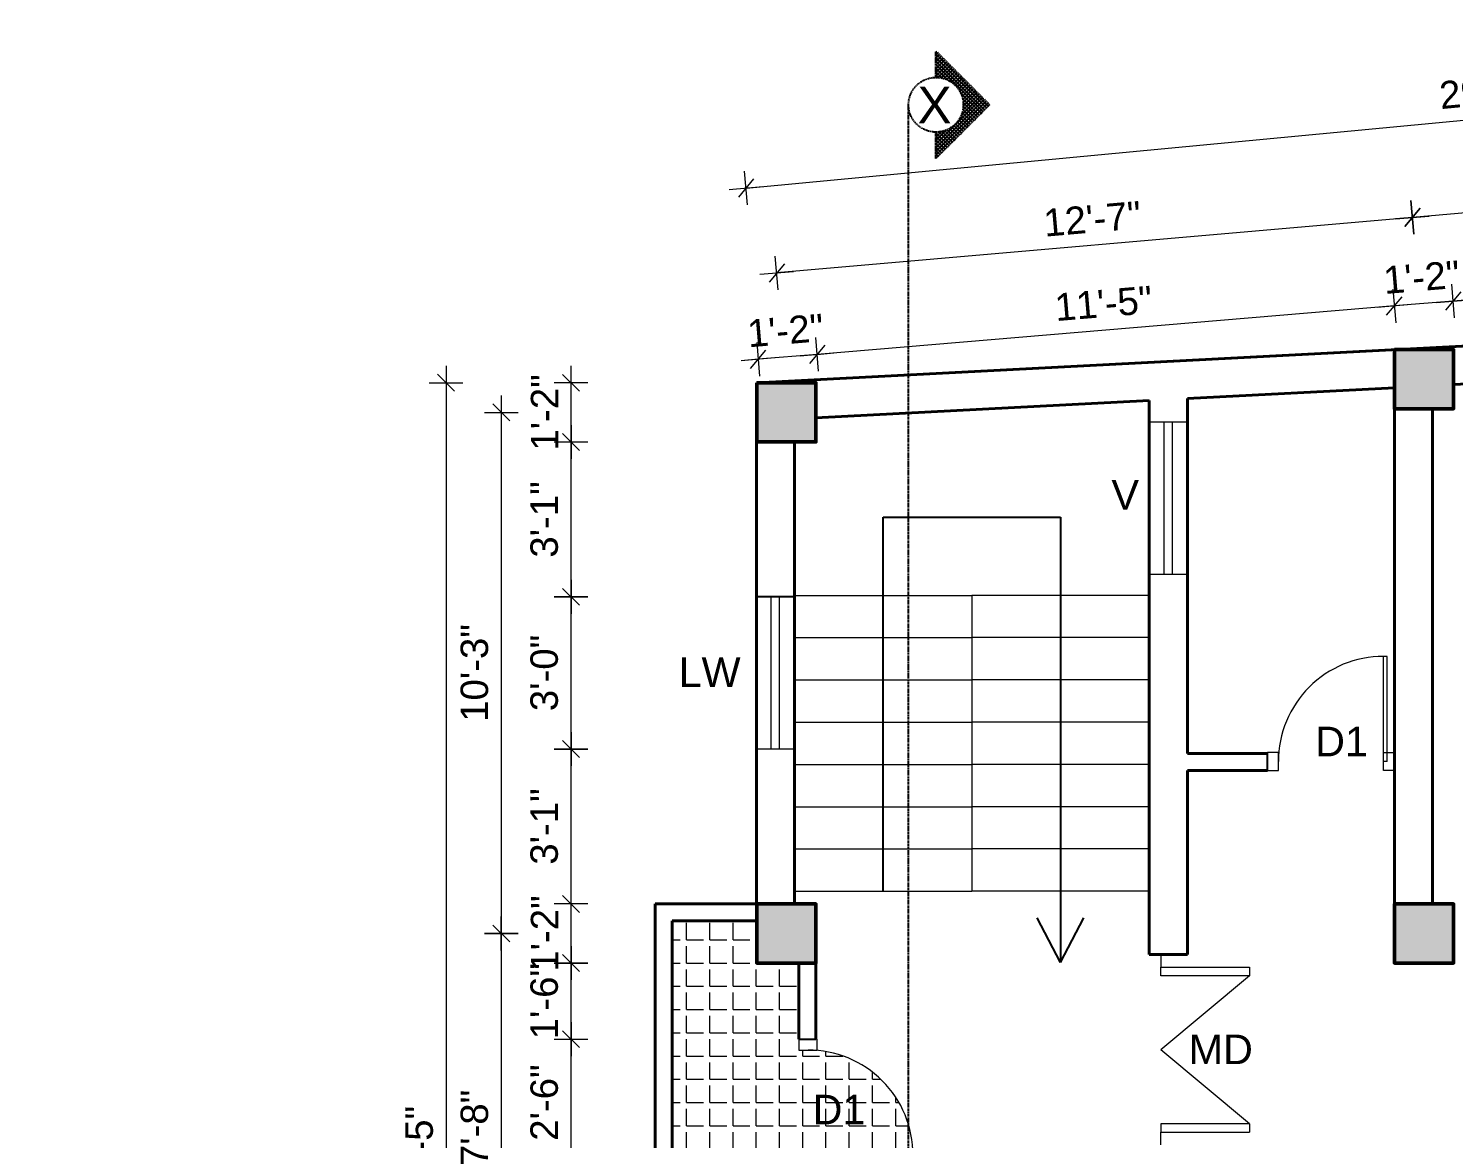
# Model space of a CAD drawing. Header units: inches. Extents: x -14619 to 1971361, y -855114 to -978.
# Drawn here: x 22106.1 to 22443.3, y -4757.3 to -4494.7 of the extents above; entities that cross this region are included whole.
import ezdxf

# ---------------------------------------------------------------- set-up
doc = ezdxf.new("R2010")
doc.units = ezdxf.units.IN
doc.header["$LTSCALE"] = 0.5
doc.header["$MEASUREMENT"] = 0
doc.header["$PDMODE"] = 66
doc.linetypes.add('CENTERX2', pattern=[4, 2.5, -0.5, 0.5, -0.5])
doc.layers.add('A-Sect-Iden', color=111, linetype='CENTERX2')
for name, color, linetype, lineweight in [('COLUMN', 8, 'Continuous', 50), ('DIM', 180, 'Continuous', 5), ('ELEVATION', 85, 'Continuous', 9), ('HACTH', 8, 'Continuous', 5), ('stair', 132, 'Continuous', 13), ('TEXT', 220, 'Continuous', 9), ('Toilet', 7, 'Continuous', 25), ('wall', 20, 'Continuous', 40), ('Win frame', 132, 'Continuous', 15), ('window', 6, 'Continuous', 13)]:
    doc.layers.add(name, color=color, linetype=linetype, lineweight=lineweight)
doc.styles.add('arial', font='arial.ttf')
doc.styles.add('HEADING', font='swissel.ttf')
doc.dimstyles.new('1 96', dxfattribs={"dimtxt": 6.5, "dimasz": 4, "dimexe": 0, "dimexo": 0, "dimgap": 3, "dimtad": 1, "dimdec": 0, "dimzin": 11, "dimdsep": 46, "dimlunit": 3, "dimtxsty": 'arial', "dimblk": 'oblique', "dimcen": 4, "dimse1": 1, "dimse2": 1, "dimclrd": 256, "dimclre": 256, "dimclrt": 256, "dimadec": 0, "dimazin": 0, "dimtfac": 1, "dimtdec": 0, "dimtix": 1, "dimtmove": 0, "dimatfit": 3, "dimldrblk": 'Arrow2', "dimfxl": 1, "dimtolj": 1, "dimtzin": 0, "dimlwd": -1, "dimlwe": 9, "dimarcsym": 0})

# ---------------------------------------------------------------- blocks, each defined once
blk = doc.blocks.new('oblique')
at = {"lineweight": 9}
for p, q in [((0, 1), (0, -1)), ((1, 0), (-1, 0)), ((-0.5, -0.5), (0.5, 0.5))]:
    blk.add_line(p, q, dxfattribs=at)
blk = doc.blocks.new('*D1008')
at = {"layer": 'Defpoints', "color": 0, "transparency": 16777216}
for p in [(22597.66, -4554.47), (22443.26, -4559.18), (22443.59, -4563.21)]:
    blk.add_point(p, dxfattribs=at)
at = {"layer": 'DIM', "transparency": 16777216}
blk.add_line((22596.97, -4546.29), (22443.26, -4559.18), dxfattribs=at)
at = {"layer": 'DIM', "transparency": 16777216, "xscale": 4, "yscale": 4, "zscale": 4}
for p, rotation in [((22596.97, -4546.29), 4.790040760971524), ((22443.26, -4559.18), 184.7900407609715)]:
    blk.add_blockref('oblique', p, dxfattribs=dict(at, rotation=rotation))
at = {"layer": 'DIM', "transparency": 16777216, "insert": (22519.59, -4546.44), "char_height": 6.5, "attachment_point": 5, "rotation": 4.79, "style": 'arial'}
blk.add_mtext('\\A1;12\'-10"', dxfattribs=at)
blk = doc.blocks.new('_Oblique')
at = {"color": 0, "linetype": 'ByBlock', "lineweight": -2}
blk.add_line((-0.5, -0.5), (0.5, 0.5), dxfattribs=at)
blk = doc.blocks.new('Arrow2')
for p, q in [((-4.103, 0.747), (-3.084, 0)), ((0, 0), (-4.103, 0.747)), ((-3.084, 0), (-4.103, -0.747)), ((-4.103, -0.747), (0, 0))]:
    blk.add_line(p, q)
blk.add_solid([(-4.103, 0.747), (0, 0), (-3.084, 0), (-4.103, -0.747)])
blk = doc.blocks.new('*D1009')
at = {"layer": 'Defpoints', "color": 0, "transparency": 16777216}
for p in [(22429.35, -4560.34), (22429.59, -4563.21), (22443.59, -4563.21)]:
    blk.add_point(p, dxfattribs=at)
at = {"layer": 'DIM', "transparency": 16777216}
for p, q in [((22443.26, -4559.18), (22429.35, -4560.34)), ((22443.26, -4559.18), (22447.24, -4558.84)), ((22429.35, -4560.34), (22425.37, -4560.67))]:
    blk.add_line(p, q, dxfattribs=at)
at = {"layer": 'DIM', "transparency": 16777216, "xscale": 4, "yscale": 4, "zscale": 4}
for p, rotation in [((22429.35, -4560.34), 4.790040760971511), ((22443.26, -4559.18), 184.7900407609715)]:
    blk.add_blockref('oblique', p, dxfattribs=dict(at, rotation=rotation))
at = {"layer": 'DIM', "transparency": 16777216, "insert": (22435.78, -4553.52), "char_height": 6.5, "attachment_point": 5, "rotation": 4.79, "style": 'arial'}
blk.add_mtext('\\A1;1\'-2"', dxfattribs=at)
blk = doc.blocks.new('*D1010')
at = {"layer": 'Defpoints', "color": 0, "transparency": 16777216}
for p in [(22429.59, -4563.21), (22292.66, -4571.06), (22292.72, -4571.79)]:
    blk.add_point(p, dxfattribs=at)
at = {"layer": 'DIM', "transparency": 16777216}
blk.add_line((22429.35, -4560.34), (22292.72, -4571.79), dxfattribs=at)
at = {"layer": 'DIM', "transparency": 16777216, "xscale": 4, "yscale": 4, "zscale": 4}
for p, rotation in [((22429.35, -4560.34), 4.790040760971524), ((22292.72, -4571.79), 184.7900407609715)]:
    blk.add_blockref('oblique', p, dxfattribs=dict(at, rotation=rotation))
at = {"layer": 'DIM', "transparency": 16777216, "insert": (22360.51, -4559.77), "char_height": 6.5, "attachment_point": 5, "rotation": 4.79, "style": 'arial'}
blk.add_mtext('\\A1;11\'-5"', dxfattribs=at)
blk = doc.blocks.new('*D1011')
at = {"layer": 'Defpoints', "color": 0, "transparency": 16777216}
for p in [(22278.59, -4571.06), (22278.75, -4572.96), (22292.66, -4571.06)]:
    blk.add_point(p, dxfattribs=at)
at = {"layer": 'DIM', "transparency": 16777216}
for p, q in [((22278.75, -4572.96), (22274.77, -4573.29)), ((22292.72, -4571.79), (22278.75, -4572.96)), ((22292.72, -4571.79), (22296.71, -4571.46))]:
    blk.add_line(p, q, dxfattribs=at)
at = {"layer": 'DIM', "transparency": 16777216, "xscale": 4, "yscale": 4, "zscale": 4}
for p, rotation in [((22278.75, -4572.96), 4.790040760971511), ((22292.72, -4571.79), 184.7900407609715)]:
    blk.add_blockref('oblique', p, dxfattribs=dict(at, rotation=rotation))
at = {"layer": 'DIM', "transparency": 16777216, "insert": (22285.22, -4566.13), "char_height": 6.5, "attachment_point": 5, "rotation": 4.79, "style": 'arial'}
blk.add_mtext('\\A1;1\'-2"', dxfattribs=at)
blk = doc.blocks.new('*D1013')
at = {"layer": 'Defpoints', "color": 0, "transparency": 16777216}
for p in [(22433.63, -4539.4), (22604.41, -4561.93), (22436.35, -4570.67)]:
    blk.add_point(p, dxfattribs=at)
at = {"layer": 'DIM', "transparency": 16777216}
blk.add_line((22601.18, -4524.82), (22433.63, -4539.4), dxfattribs=at)
at = {"layer": 'DIM', "transparency": 16777216, "xscale": 4, "yscale": 4, "zscale": 4}
for p, rotation in [((22601.18, -4524.82), 4.975038053404806), ((22433.63, -4539.4), 184.9750380534048)]:
    blk.add_blockref('oblique', p, dxfattribs=dict(at, rotation=rotation))
at = {"layer": 'DIM', "transparency": 16777216, "insert": (22516.86, -4525.81), "char_height": 6.5, "attachment_point": 5, "rotation": 4.975, "style": 'arial'}
blk.add_mtext('\\A1;14\'-0"', dxfattribs=at)
blk = doc.blocks.new('*D1014')
at = {"layer": 'Defpoints', "color": 0, "transparency": 16777216}
for p in [(22283.15, -4552.5), (22436.35, -4570.67), (22285.42, -4578.51)]:
    blk.add_point(p, dxfattribs=at)
at = {"layer": 'DIM', "transparency": 16777216}
blk.add_line((22433.63, -4539.4), (22283.15, -4552.5), dxfattribs=at)
at = {"layer": 'DIM', "transparency": 16777216, "xscale": 4, "yscale": 4, "zscale": 4}
for p, rotation in [((22433.63, -4539.4), 4.975038053404806), ((22283.15, -4552.5), 184.9750380534048)]:
    blk.add_blockref('oblique', p, dxfattribs=dict(at, rotation=rotation))
at = {"layer": 'DIM', "transparency": 16777216, "insert": (22357.85, -4539.71), "char_height": 6.5, "attachment_point": 5, "rotation": 4.975, "style": 'arial'}
blk.add_mtext('\\A1;12\'-7"', dxfattribs=at)
blk = doc.blocks.new('*D1023')
at = {"layer": 'Defpoints', "color": 0, "transparency": 16777216}
for p in [(22633.39, -4498.68), (22638.38, -4551.51), (22280.88, -4585.27)]:
    blk.add_point(p, dxfattribs=at)
at = {"layer": 'DIM', "transparency": 16777216}
blk.add_line((22275.89, -4532.43), (22633.39, -4498.68), dxfattribs=at)
at = {"layer": 'DIM', "transparency": 16777216, "xscale": 4, "yscale": 4, "zscale": 4}
for p, rotation in [((22633.39, -4498.68), 5.394306849398588), ((22275.89, -4532.43), 185.3943068493986)]:
    blk.add_blockref('oblique', p, dxfattribs=dict(at, rotation=rotation))
at = {"layer": 'DIM', "transparency": 16777216, "insert": (22454.05, -4509.26), "char_height": 6.5, "attachment_point": 5, "rotation": 5.3943, "style": 'arial'}
blk.add_mtext('\\A1;29\'-11"', dxfattribs=at)
blk = doc.blocks.new('*D1090')
at = {"layer": 'Defpoints', "color": 0, "transparency": 16777216}
for p in [(22234.47, -4733.8), (22288.42, -4733.8), (22283.35, -4763.8)]:
    blk.add_point(p, dxfattribs=at)
at = {"layer": 'DIM', "transparency": 16777216}
blk.add_line((22234.47, -4763.8), (22234.47, -4733.8), dxfattribs=at)
at = {"layer": 'DIM', "transparency": 16777216, "xscale": 4, "yscale": 4, "zscale": 4}
for p, rotation in [((22234.47, -4733.8), 90), ((22234.47, -4763.8), 270)]:
    blk.add_blockref('oblique', p, dxfattribs=dict(at, rotation=rotation))
at = {"layer": 'DIM', "transparency": 16777216, "insert": (22228.15, -4748.8), "char_height": 6.5, "attachment_point": 5, "rotation": 90, "style": 'arial'}
blk.add_mtext('\\A1;2\'-6"', dxfattribs=at)
blk = doc.blocks.new('*D1091')
at = {"layer": 'Defpoints', "color": 0, "transparency": 16777216}
for p in [(22234.47, -4715.8), (22288.42, -4715.8), (22288.42, -4733.8)]:
    blk.add_point(p, dxfattribs=at)
at = {"layer": 'DIM', "transparency": 16777216}
for p, q in [((22234.47, -4715.8), (22234.47, -4711.8)), ((22234.47, -4733.8), (22234.47, -4715.8)), ((22234.47, -4733.8), (22234.47, -4737.8))]:
    blk.add_line(p, q, dxfattribs=at)
at = {"layer": 'DIM', "transparency": 16777216, "xscale": 4, "yscale": 4, "zscale": 4}
for p, rotation in [((22234.47, -4715.8), 270), ((22234.47, -4733.8), 90)]:
    blk.add_blockref('oblique', p, dxfattribs=dict(at, rotation=rotation))
at = {"layer": 'DIM', "transparency": 16777216, "insert": (22228.15, -4724.8), "char_height": 6.5, "attachment_point": 5, "rotation": 90, "style": 'arial'}
blk.add_mtext('\\A1;1\'-6"', dxfattribs=at)
blk = doc.blocks.new('*D1092')
at = {"layer": 'Defpoints', "color": 0, "transparency": 16777216}
for p in [(22234.47, -4701.8), (22278.35, -4701.8), (22288.42, -4715.8)]:
    blk.add_point(p, dxfattribs=at)
at = {"layer": 'DIM', "transparency": 16777216}
for p, q in [((22234.47, -4701.8), (22234.47, -4697.8)), ((22234.47, -4715.8), (22234.47, -4701.8)), ((22234.47, -4715.8), (22234.47, -4719.8))]:
    blk.add_line(p, q, dxfattribs=at)
at = {"layer": 'DIM', "transparency": 16777216, "xscale": 4, "yscale": 4, "zscale": 4}
for p, rotation in [((22234.47, -4701.8), 270), ((22234.47, -4715.8), 90)]:
    blk.add_blockref('oblique', p, dxfattribs=dict(at, rotation=rotation))
at = {"layer": 'DIM', "transparency": 16777216, "insert": (22228.21, -4708.8), "char_height": 6.5, "attachment_point": 5, "rotation": 90, "style": 'arial'}
blk.add_mtext('\\A1;1\'-2"', dxfattribs=at)
blk = doc.blocks.new('*D1093')
at = {"layer": 'Defpoints', "color": 0, "transparency": 16777216}
for p in [(22234.47, -4665.16), (22278.35, -4665.16), (22278.35, -4701.8)]:
    blk.add_point(p, dxfattribs=at)
at = {"layer": 'DIM', "transparency": 16777216}
blk.add_line((22234.47, -4701.8), (22234.47, -4665.16), dxfattribs=at)
at = {"layer": 'DIM', "transparency": 16777216, "xscale": 4, "yscale": 4, "zscale": 4}
for p, rotation in [((22234.47, -4665.16), 90), ((22234.47, -4701.8), 270)]:
    blk.add_blockref('oblique', p, dxfattribs=dict(at, rotation=rotation))
at = {"layer": 'DIM', "transparency": 16777216, "insert": (22228.15, -4683.48), "char_height": 6.5, "attachment_point": 5, "rotation": 90, "style": 'arial'}
blk.add_mtext('\\A1;3\'-1"', dxfattribs=at)
blk = doc.blocks.new('*D1094')
at = {"layer": 'Defpoints', "color": 0, "transparency": 16777216}
for p in [(22234.47, -4629.16), (22278.35, -4629.16), (22278.35, -4665.16)]:
    blk.add_point(p, dxfattribs=at)
at = {"layer": 'DIM', "transparency": 16777216}
blk.add_line((22234.47, -4665.16), (22234.47, -4629.16), dxfattribs=at)
at = {"layer": 'DIM', "transparency": 16777216, "xscale": 4, "yscale": 4, "zscale": 4}
for p, rotation in [((22234.47, -4629.16), 90), ((22234.47, -4665.16), 270)]:
    blk.add_blockref('oblique', p, dxfattribs=dict(at, rotation=rotation))
at = {"layer": 'DIM', "transparency": 16777216, "insert": (22228.15, -4647.16), "char_height": 6.5, "attachment_point": 5, "rotation": 90, "style": 'arial'}
blk.add_mtext('\\A1;3\'-0"', dxfattribs=at)
blk = doc.blocks.new('*D1095')
at = {"layer": 'Defpoints', "color": 0, "transparency": 16777216}
for p in [(22234.47, -4592.51), (22278.42, -4592.51), (22278.35, -4629.16)]:
    blk.add_point(p, dxfattribs=at)
at = {"layer": 'DIM', "transparency": 16777216}
blk.add_line((22234.47, -4629.16), (22234.47, -4592.51), dxfattribs=at)
at = {"layer": 'DIM', "transparency": 16777216, "xscale": 4, "yscale": 4, "zscale": 4}
for p, rotation in [((22234.47, -4592.51), 90), ((22234.47, -4629.16), 270)]:
    blk.add_blockref('oblique', p, dxfattribs=dict(at, rotation=rotation))
at = {"layer": 'DIM', "transparency": 16777216, "insert": (22228.15, -4610.84), "char_height": 6.5, "attachment_point": 5, "rotation": 90, "style": 'arial'}
blk.add_mtext('\\A1;3\'-1"', dxfattribs=at)
blk = doc.blocks.new('*D1096')
at = {"layer": 'Defpoints', "color": 0, "transparency": 16777216}
for p in [(22234.47, -4578.52), (22278.35, -4578.52), (22278.42, -4592.51)]:
    blk.add_point(p, dxfattribs=at)
at = {"layer": 'DIM', "transparency": 16777216}
for p, q in [((22234.47, -4578.52), (22234.47, -4574.52)), ((22234.47, -4592.51), (22234.47, -4578.52)), ((22234.47, -4592.51), (22234.47, -4596.51))]:
    blk.add_line(p, q, dxfattribs=at)
at = {"layer": 'DIM', "transparency": 16777216, "xscale": 4, "yscale": 4, "zscale": 4}
for p, rotation in [((22234.47, -4578.52), 270), ((22234.47, -4592.51), 90)]:
    blk.add_blockref('oblique', p, dxfattribs=dict(at, rotation=rotation))
at = {"layer": 'DIM', "transparency": 16777216, "insert": (22228.21, -4585.52), "char_height": 6.5, "attachment_point": 5, "rotation": 90, "style": 'arial'}
blk.add_mtext('\\A1;1\'-2"', dxfattribs=at)
blk = doc.blocks.new('*D1097')
at = {"layer": 'Defpoints', "color": 0, "transparency": 16777216}
for p in [(22278.42, -4585.51), (22217.95, -4708.8), (22278.42, -4708.8)]:
    blk.add_point(p, dxfattribs=at)
at = {"layer": 'DIM', "transparency": 16777216}
blk.add_line((22217.95, -4585.51), (22217.95, -4708.8), dxfattribs=at)
at = {"layer": 'DIM', "transparency": 16777216, "xscale": 4, "yscale": 4, "zscale": 4}
for p, rotation in [((22217.95, -4585.51), 90), ((22217.95, -4708.8), 270)]:
    blk.add_blockref('oblique', p, dxfattribs=dict(at, rotation=rotation))
at = {"layer": 'DIM', "transparency": 16777216, "insert": (22211.63, -4647.16), "char_height": 6.5, "attachment_point": 5, "rotation": 90, "style": 'arial'}
blk.add_mtext('\\A1;10\'-3"', dxfattribs=at)
blk = doc.blocks.new('*D1098')
at = {"layer": 'Defpoints', "color": 0, "transparency": 16777216}
for p in [(22278.42, -4708.8), (22217.95, -4800.8), (22278.35, -4800.8)]:
    blk.add_point(p, dxfattribs=at)
at = {"layer": 'DIM', "transparency": 16777216}
blk.add_line((22217.95, -4708.8), (22217.95, -4800.8), dxfattribs=at)
at = {"layer": 'DIM', "transparency": 16777216, "xscale": 4, "yscale": 4, "zscale": 4}
for p, rotation in [((22217.95, -4708.8), 90), ((22217.95, -4800.8), 270)]:
    blk.add_blockref('oblique', p, dxfattribs=dict(at, rotation=rotation))
at = {"layer": 'DIM', "transparency": 16777216, "insert": (22211.63, -4754.8), "char_height": 6.5, "attachment_point": 5, "rotation": 90, "style": 'arial'}
blk.add_mtext('\\A1;7\'-8"', dxfattribs=at)
blk = doc.blocks.new('*D1101')
at = {"layer": 'Defpoints', "color": 0, "transparency": 16777216}
for p in [(22278.42, -4578.51), (22204.89, -4943.77), (22276.4, -4943.77)]:
    blk.add_point(p, dxfattribs=at)
at = {"layer": 'DIM', "transparency": 16777216}
blk.add_line((22204.89, -4578.51), (22204.89, -4943.77), dxfattribs=at)
at = {"layer": 'DIM', "transparency": 16777216, "xscale": 4, "yscale": 4, "zscale": 4}
for p, rotation in [((22204.89, -4578.51), 90), ((22204.89, -4943.77), 270)]:
    blk.add_blockref('oblique', p, dxfattribs=dict(at, rotation=rotation))
at = {"layer": 'DIM', "transparency": 16777216, "insert": (22198.57, -4761.14), "char_height": 6.5, "attachment_point": 5, "rotation": 90, "style": 'arial'}
blk.add_mtext('\\A1;30\'-5"', dxfattribs=at)
blk = doc.blocks.new('*D1157')
at = {"layer": 'Defpoints', "color": 0, "transparency": 16777216}
for p in [(22022.71, -4543.85), (21934.79, -4557.43), (22611.41, -4575.93)]:
    blk.add_point(p, dxfattribs=at)
at = {"layer": 'DIM', "transparency": 16777216}
for p, q in [((22022.71, -4543.85), (22022.92, -4539.86)), ((22021.71, -4562.17), (22022.71, -4543.85)), ((22021.71, -4562.17), (22021.49, -4566.16))]:
    blk.add_line(p, q, dxfattribs=at)
at = {"layer": 'DIM', "transparency": 16777216, "xscale": 4, "yscale": 4, "zscale": 4}
for p, rotation in [((22022.71, -4543.85), 266.8811902579695), ((22021.71, -4562.17), 86.88119025796958)]:
    blk.add_blockref('oblique', p, dxfattribs=dict(at, rotation=rotation))
at = {"layer": 'DIM', "transparency": 16777216, "insert": (22015.9, -4552.67), "char_height": 6.5, "attachment_point": 5, "rotation": 86.8812, "style": 'arial'}
blk.add_mtext('\\A1;1\'-6"', dxfattribs=at)
blk = doc.blocks.new('*D1052')
at = {"layer": 'Defpoints', "color": 0, "transparency": 16777216}
for p in [(22023.47, -4529.9), (22611.41, -4561.93), (22611.41, -4575.93)]:
    blk.add_point(p, dxfattribs=at)
at = {"layer": 'DIM', "transparency": 16777216}
for p, q in [((22023.47, -4529.9), (22023.68, -4525.9)), ((22022.71, -4543.85), (22023.47, -4529.9)), ((22022.71, -4543.85), (22022.49, -4547.85))]:
    blk.add_line(p, q, dxfattribs=at)
at = {"layer": 'DIM', "transparency": 16777216, "xscale": 4, "yscale": 4, "zscale": 4}
for p, rotation in [((22023.47, -4529.9), 266.8811902579695), ((22022.71, -4543.85), 86.88119025796958)]:
    blk.add_blockref('oblique', p, dxfattribs=dict(at, rotation=rotation))
at = {"layer": 'DIM', "transparency": 16777216, "insert": (22016.83, -4536.53), "char_height": 6.5, "attachment_point": 5, "rotation": 86.8812, "style": 'arial'}
blk.add_mtext('\\A1;1\'-2"', dxfattribs=at)

msp = doc.modelspace()

# ---------------------------------------------------------------- hatches: boundary and pattern name
at = {"layer": 'A-Sect-Iden', "ltscale": 0.5}
h = msp.add_hatch(dxfattribs=at)
h.set_pattern_fill('ANSI37', color=2, scale=4.8, angle=359.9886, style=0)
h.set_pattern_definition([(225.0114023, (48239.3117, 1426.68817), (0.424348492, -0.424179628), []), (315.0114023, (48239.3117, 1426.68817), (0.424179628, 0.424348492), [])])
h.paths.add_polyline_path([(22320.84, -4506.25), (22320.84, -4500.01), (22333.55, -4512.73), (22320.84, -4525.44), (22320.84, -4519.21, 1)])
at = {"layer": 'HACTH'}
h = msp.add_hatch(color=256, dxfattribs=at)
h.dxf.hatch_style = 1
h.paths.add_polyline_path([(22292.35, -4917.93), (22278.35, -4917.93), (22278.35, -4931.93), (22292.35, -4931.93)])
h.paths.add_polyline_path([(22443.35, -4942.84), (22429.35, -4942.84), (22429.35, -4956.84), (22443.35, -4956.84)])
h.paths.add_polyline_path([(22588.6, -4966.74), (22574.6, -4966.74), (22574.6, -4980.74), (22588.6, -4980.74)])
h.paths.add_polyline_path([(22598.34, -4793.76), (22584.34, -4793.76), (22584.34, -4807.76), (22598.34, -4807.76)])
h.paths.add_polyline_path([(22443.35, -4793.8), (22429.35, -4793.8), (22429.35, -4807.8), (22443.35, -4807.8)])
h.paths.add_polyline_path([(22283.35, -4793.8), (22278.35, -4793.8), (22278.35, -4807.8), (22283.35, -4807.8)])
h.paths.add_polyline_path([(22292.35, -4793.8), (22283.35, -4793.8), (22283.35, -4807.8), (22292.35, -4807.8)])
h.paths.add_polyline_path([(22292.42, -4701.8), (22278.42, -4701.8), (22278.42, -4715.8), (22292.42, -4715.8)])
h.paths.add_polyline_path([(22443.35, -4701.8), (22429.35, -4701.8), (22429.35, -4715.8), (22443.35, -4715.8)])
h.paths.add_polyline_path([(22603.53, -4701.8), (22589.53, -4701.8), (22589.53, -4715.8), (22603.53, -4715.8)])
h.paths.add_polyline_path([(22611.41, -4561.93), (22597.41, -4561.93), (22597.41, -4575.93), (22611.33, -4575.93), (22611.41, -4574.57)])
h.paths.add_polyline_path([(22443.35, -4570.67), (22429.35, -4570.67), (22429.35, -4584.67), (22443.35, -4584.67)])
h.paths.add_polyline_path([(22292.42, -4578.51), (22278.42, -4578.51), (22278.42, -4592.51), (22292.42, -4592.51)])
h = msp.add_hatch(dxfattribs=at)
h.set_pattern_fill('ANGLE', color=256, scale=20)
h.set_pattern_definition([(0, (-97368.686, -7394.288), (0, 5.5), [4, -1.5]), (90, (-97368.686, -7394.288), (-5.5, 3e-16), [4, -1.5])])
h.paths.add_polyline_path([(22278.35, -4793.8), (22283.35, -4793.8), (22283.35, -4763.8), (22288.42, -4763.8), (22288.42, -4761.23), (22292.7, -4761.23), (22315.41, -4761.24, 0.415112), (22290.56, -4736.37), (22288.42, -4736.37), (22288.42, -4733.8), (22288.42, -4733.8), (22288.42, -4715.8), (22278.42, -4715.8), (22278.42, -4705.8), (22258.42, -4705.8), (22258.42, -4924.59), (22278.35, -4927.88), (22278.35, -4917.93), (22283.35, -4917.93), (22283.35, -4807.8), (22278.35, -4807.8)])

# ---------------------------------------------------------------- linework, layer by layer
for p, q in [((22308.35, -4698.8), (22308.35, -4610.32)), ((22308.35, -4610.32), (22350.35, -4610.32)), ((22350.35, -4610.32), (22350.35, -4715.68)), ((22350.35, -4715.68), (22344.84, -4705.12)), ((22350.35, -4715.68), (22355.86, -4705.12))]:
    msp.add_line(p, q)
at = {"layer": 'A-Sect-Iden', "ltscale": 0.1}
msp.add_line((22314.36, -5016.2), (22314.36, -4512.73), dxfattribs=at)
msp.add_lwpolyline([(22320.84, -4506.25), (22320.84, -4500.02), (22333.55, -4512.73), (22320.84, -4525.44), (22320.84, -4519.21)], dxfattribs=at)
msp.add_circle((22320.84, -4512.73), 6.48, dxfattribs=at)
at = {"layer": 'COLUMN'}
for points in [[(22429.35, -4570.67), (22443.35, -4570.67), (22443.35, -4584.67), (22429.35, -4584.67)], [(22278.42, -4578.51), (22292.42, -4578.51), (22292.42, -4592.51), (22278.42, -4592.51)], [(22278.42, -4701.8), (22292.42, -4701.8), (22292.42, -4715.8), (22278.42, -4715.8)], [(22429.35, -4701.8), (22443.35, -4701.8), (22443.35, -4715.8), (22429.35, -4715.8)]]:
    msp.add_lwpolyline(points, close=True, dxfattribs=at)
at = {"layer": 'ELEVATION', "color": 146, "ltscale": 0.25, "true_color": 0x105689}
for p, q in [((22374.07, -4713.8), (22374.07, -4716.8)), ((22374.07, -4716.8), (22395.07, -4716.8)), ((22374.07, -4718.8), (22374.07, -4716.8)), ((22395.07, -4716.8), (22395.07, -4718.8)), ((22395.07, -4718.8), (22374.07, -4718.8)), ((22395.07, -4718.8), (22374.07, -4736.3)), ((22395.07, -4753.8), (22374.07, -4736.3)), ((22395.07, -4753.8), (22374.07, -4753.8)), ((22374.07, -4753.8), (22374.07, -4755.8)), ((22374.07, -4758.8), (22374.07, -4755.8)), ((22374.07, -4755.8), (22395.07, -4755.8)), ((22395.07, -4753.8), (22395.07, -4755.8))]:
    msp.add_line(p, q, dxfattribs=at)
at = {"layer": 'stair'}
for p, q in [((22287.35, -4628.8), (22329.35, -4628.8)), ((22287.35, -4628.8), (22329.35, -4628.8)), ((22329.35, -4628.8), (22329.35, -4698.8)), ((22371.35, -4628.8), (22329.35, -4628.8)), ((22371.35, -4628.8), (22329.35, -4628.8)), ((22287.35, -4638.8), (22329.35, -4638.8)), ((22287.35, -4638.8), (22329.35, -4638.8)), ((22371.35, -4638.8), (22329.35, -4638.8)), ((22371.35, -4638.8), (22329.35, -4638.8)), ((22287.35, -4648.8), (22329.35, -4648.8)), ((22287.35, -4648.8), (22329.35, -4648.8)), ((22371.35, -4648.8), (22329.35, -4648.8)), ((22371.35, -4648.8), (22329.35, -4648.8)), ((22287.35, -4658.8), (22329.35, -4658.8)), ((22287.35, -4658.8), (22329.35, -4658.8)), ((22371.35, -4658.8), (22329.35, -4658.8)), ((22371.35, -4658.8), (22329.35, -4658.8)), ((22287.35, -4668.8), (22329.35, -4668.8)), ((22287.35, -4668.8), (22329.35, -4668.8)), ((22371.35, -4668.8), (22329.35, -4668.8)), ((22371.35, -4668.8), (22329.35, -4668.8)), ((22287.35, -4678.8), (22329.35, -4678.8)), ((22287.35, -4678.8), (22329.35, -4678.8)), ((22371.35, -4678.8), (22329.35, -4678.8)), ((22371.35, -4678.8), (22329.35, -4678.8)), ((22287.35, -4688.8), (22329.35, -4688.8)), ((22287.35, -4688.8), (22329.35, -4688.8)), ((22371.35, -4688.8), (22329.35, -4688.8)), ((22371.35, -4688.8), (22329.35, -4688.8)), ((22287.35, -4698.8), (22329.35, -4698.8)), ((22287.35, -4698.8), (22329.35, -4698.8)), ((22371.35, -4698.8), (22329.35, -4698.8)), ((22371.35, -4698.8), (22329.35, -4698.8))]:
    msp.add_line(p, q, dxfattribs=at)
at = {"layer": 'Toilet'}
for p, q in [((22287.35, -4629.16), (22278.35, -4629.16)), ((22399.35, -4670.23), (22399.35, -4666.23)), ((22399.35, -4670.23), (22399.35, -4666.23)), ((22371.35, -4713.8), (22380.35, -4713.8)), ((22429.35, -4715.8), (22443.35, -4715.8)), ((22288.42, -4733.8), (22292.42, -4733.8)), ((22288.42, -4733.8), (22292.42, -4733.8))]:
    msp.add_line(p, q, dxfattribs=at)
at = {"layer": 'wall'}
for p, q in [((22278.35, -4578.52), (22612.24, -4561.16)), ((22597.41, -4570.94), (22443.35, -4578.95)), ((22278.35, -4578.52), (22278.35, -4705.8)), ((22429.35, -4579.68), (22380.35, -4582.23)), ((22371.35, -4582.7), (22292.42, -4586.8)), ((22371.35, -4582.7), (22371.35, -4713.8)), ((22380.35, -4582.23), (22380.35, -4666.23)), ((22429.35, -4584.67), (22429.35, -4701.8)), ((22438.35, -4584.67), (22438.35, -4701.8)), ((22287.35, -4592.51), (22287.35, -4701.8)), ((22287.35, -4592.51), (22287.35, -4701.8)), ((22380.35, -4666.23), (22399.35, -4666.23)), ((22380.35, -4670.23), (22380.35, -4713.8)), ((22380.35, -4670.23), (22399.35, -4670.23)), ((22278.42, -4701.8), (22254.42, -4701.8)), ((22254.42, -4701.8), (22254.42, -4927.98)), ((22278.42, -4705.8), (22258.42, -4705.8)), ((22258.42, -4705.8), (22258.42, -4924.59)), ((22380.35, -4713.8), (22371.35, -4713.8)), ((22288.42, -4715.8), (22288.42, -4733.8)), ((22292.42, -4715.8), (22292.42, -4733.8))]:
    msp.add_line(p, q, dxfattribs=at)
msp.add_lwpolyline([(22609.77, -4601.09), (22612.24, -4561.16), (22278.35, -4578.52)], dxfattribs=at)
at = {"layer": 'Win frame'}
for p, q in [((22371.35, -4587.75), (22380.35, -4587.75)), ((22374.85, -4623.75), (22374.85, -4587.75)), ((22376.85, -4623.75), (22376.85, -4587.75)), ((22371.35, -4623.75), (22380.35, -4623.75)), ((22287.35, -4629.16), (22278.35, -4629.16)), ((22281.85, -4665.16), (22281.85, -4629.16)), ((22281.85, -4665.16), (22281.85, -4629.16)), ((22283.85, -4665.16), (22283.85, -4629.16)), ((22283.85, -4665.16), (22283.85, -4629.16)), ((22287.35, -4665.16), (22278.35, -4665.16)), ((22287.35, -4665.16), (22278.35, -4665.16))]:
    msp.add_line(p, q, dxfattribs=at)
at = {"layer": 'window', "ltscale": 0.002}
for p, q in [((22426.78, -4668.08), (22426.79, -4643.24)), ((22427.65, -4643.24), (22426.79, -4643.24)), ((22427.63, -4668.08), (22427.65, -4643.24)), ((22427.63, -4668.08), (22426.78, -4668.08))]:
    msp.add_line(p, q, dxfattribs=at)
for points in [[(22399.35, -4670.23), (22401.92, -4670.23), (22401.92, -4665.94), (22399.35, -4665.94)], [(22429.35, -4670.23), (22426.78, -4670.23), (22426.78, -4665.94), (22429.35, -4665.94)], [(22288.42, -4733.8), (22288.42, -4736.37), (22292.7, -4736.37), (22292.7, -4733.8)]]:
    msp.add_lwpolyline(points, close=True, dxfattribs=at)
for centre, start, end in [((22426.74, -4668.06), 89.8865, 180.0622), ((22290.59, -4761.19), 359.8865, 90.0622)]:
    msp.add_arc(centre, 24.82, start, end, dxfattribs=at)

# ---------------------------------------------------------------- texts
at = {"layer": 'A-Sect-Iden', "ltscale": 0.5, "insert": (22320.52, -4512.81), "char_height": 8.64, "width": 27.6731, "attachment_point": 5, "style": 'HEADING'}
msp.add_mtext('{\\fArial|b0|i0|c0|p34;X}', dxfattribs=at)
at = {"layer": 'TEXT', "char_height": 7, "width": 65, "attachment_point": 5, "style": 'arial'}
for s, insert in [('V', (22365.65, -4605.03)), ('LW', (22267.27, -4647)), ('D1', (22416.85, -4663.38)), ('MD', (22388.26, -4736.21)), ('D1', (22297.9, -4750.46))]:
    msp.add_mtext(s, dxfattribs=dict(at, insert=insert))

# ---------------------------------------------------------------- dimensions: what is measured, and where the dimension line sits
at = {"layer": 'DIM'}
dim = msp.add_aligned_dim(p1=(22280.88, -4585.27), p2=(22638.38, -4551.51), distance=53.07, dimstyle='1 96', dxfattribs=at)
dim.commit()
dim.dimension.update_dxf_attribs({"geometry": '*D1023', "text_midpoint": (22454.05, -4509.26)})
for base, p1, p2, angle, picture, middle in [((22433.63, -4539.4), (22604.41, -4561.93), (22436.35, -4570.67), 4.975, '*D1013', (22516.86, -4525.81)), ((22023.47, -4529.9), (22611.41, -4575.93), (22611.41, -4561.93), 266.8812, '*D1052', (22016.83, -4536.53)), ((22283.15, -4552.5), (22436.35, -4570.67), (22285.42, -4578.51), 4.975, '*D1014', (22357.85, -4539.71)), ((22022.71, -4543.85), (21934.79, -4557.43), (22611.41, -4575.93), 266.8812, '*D1157', (22015.9, -4552.67)), ((22443.26, -4559.18), (22597.66, -4554.47), (22443.59, -4563.21), 4.79, '*D1008', (22519.59, -4546.44)), ((22429.35, -4560.34), (22443.59, -4563.21), (22429.59, -4563.21), 4.79, '*D1009', (22435.78, -4553.52)), ((22292.72, -4571.79), (22429.59, -4563.21), (22292.66, -4571.06), 4.79, '*D1010', (22360.51, -4559.77)), ((22278.75, -4572.96), (22292.66, -4571.06), (22278.59, -4571.06), 4.79, '*D1011', (22285.22, -4566.13)), ((22234.47, -4578.52), (22278.42, -4592.51), (22278.35, -4578.52), 90, '*D1096', (22228.21, -4585.52)), ((22234.47, -4592.51), (22278.35, -4629.16), (22278.42, -4592.51), 90, '*D1095', (22228.15, -4610.84)), ((22234.47, -4629.16), (22278.35, -4665.16), (22278.35, -4629.16), 90, '*D1094', (22228.15, -4647.16)), ((22234.47, -4665.16), (22278.35, -4701.8), (22278.35, -4665.16), 90, '*D1093', (22228.15, -4683.48)), ((22234.47, -4701.8), (22288.42, -4715.8), (22278.35, -4701.8), 90, '*D1092', (22228.21, -4708.8)), ((22217.95, -4800.8), (22278.42, -4708.8), (22278.35, -4800.8), 90, '*D1098', (22211.63, -4754.8)), ((22234.47, -4715.8), (22288.42, -4733.8), (22288.42, -4715.8), 90, '*D1091', (22228.15, -4724.8)), ((22234.47, -4733.8), (22283.35, -4763.8), (22288.42, -4733.8), 90, '*D1090', (22228.15, -4748.8))]:
    dim = msp.add_linear_dim(base=base, p1=p1, p2=p2, angle=angle, dimstyle='1 96', override={"dimtmove": 1}, dxfattribs=at)
    dim.commit()
    dim.dimension.update_dxf_attribs({"geometry": picture, "text_midpoint": middle})
for base, p1, p2, picture, middle in [((22204.89, -4943.77), (22278.42, -4578.51), (22276.4, -4943.77), '*D1101', (22198.57, -4761.14)), ((22217.95, -4708.8), (22278.42, -4585.51), (22278.42, -4708.8), '*D1097', (22211.63, -4647.16))]:
    dim = msp.add_linear_dim(base=base, p1=p1, p2=p2, angle=90, dimstyle='1 96', dxfattribs=at)
    dim.commit()
    dim.dimension.update_dxf_attribs({"geometry": picture, "text_midpoint": middle})

doc.saveas('drawing.dxf')
